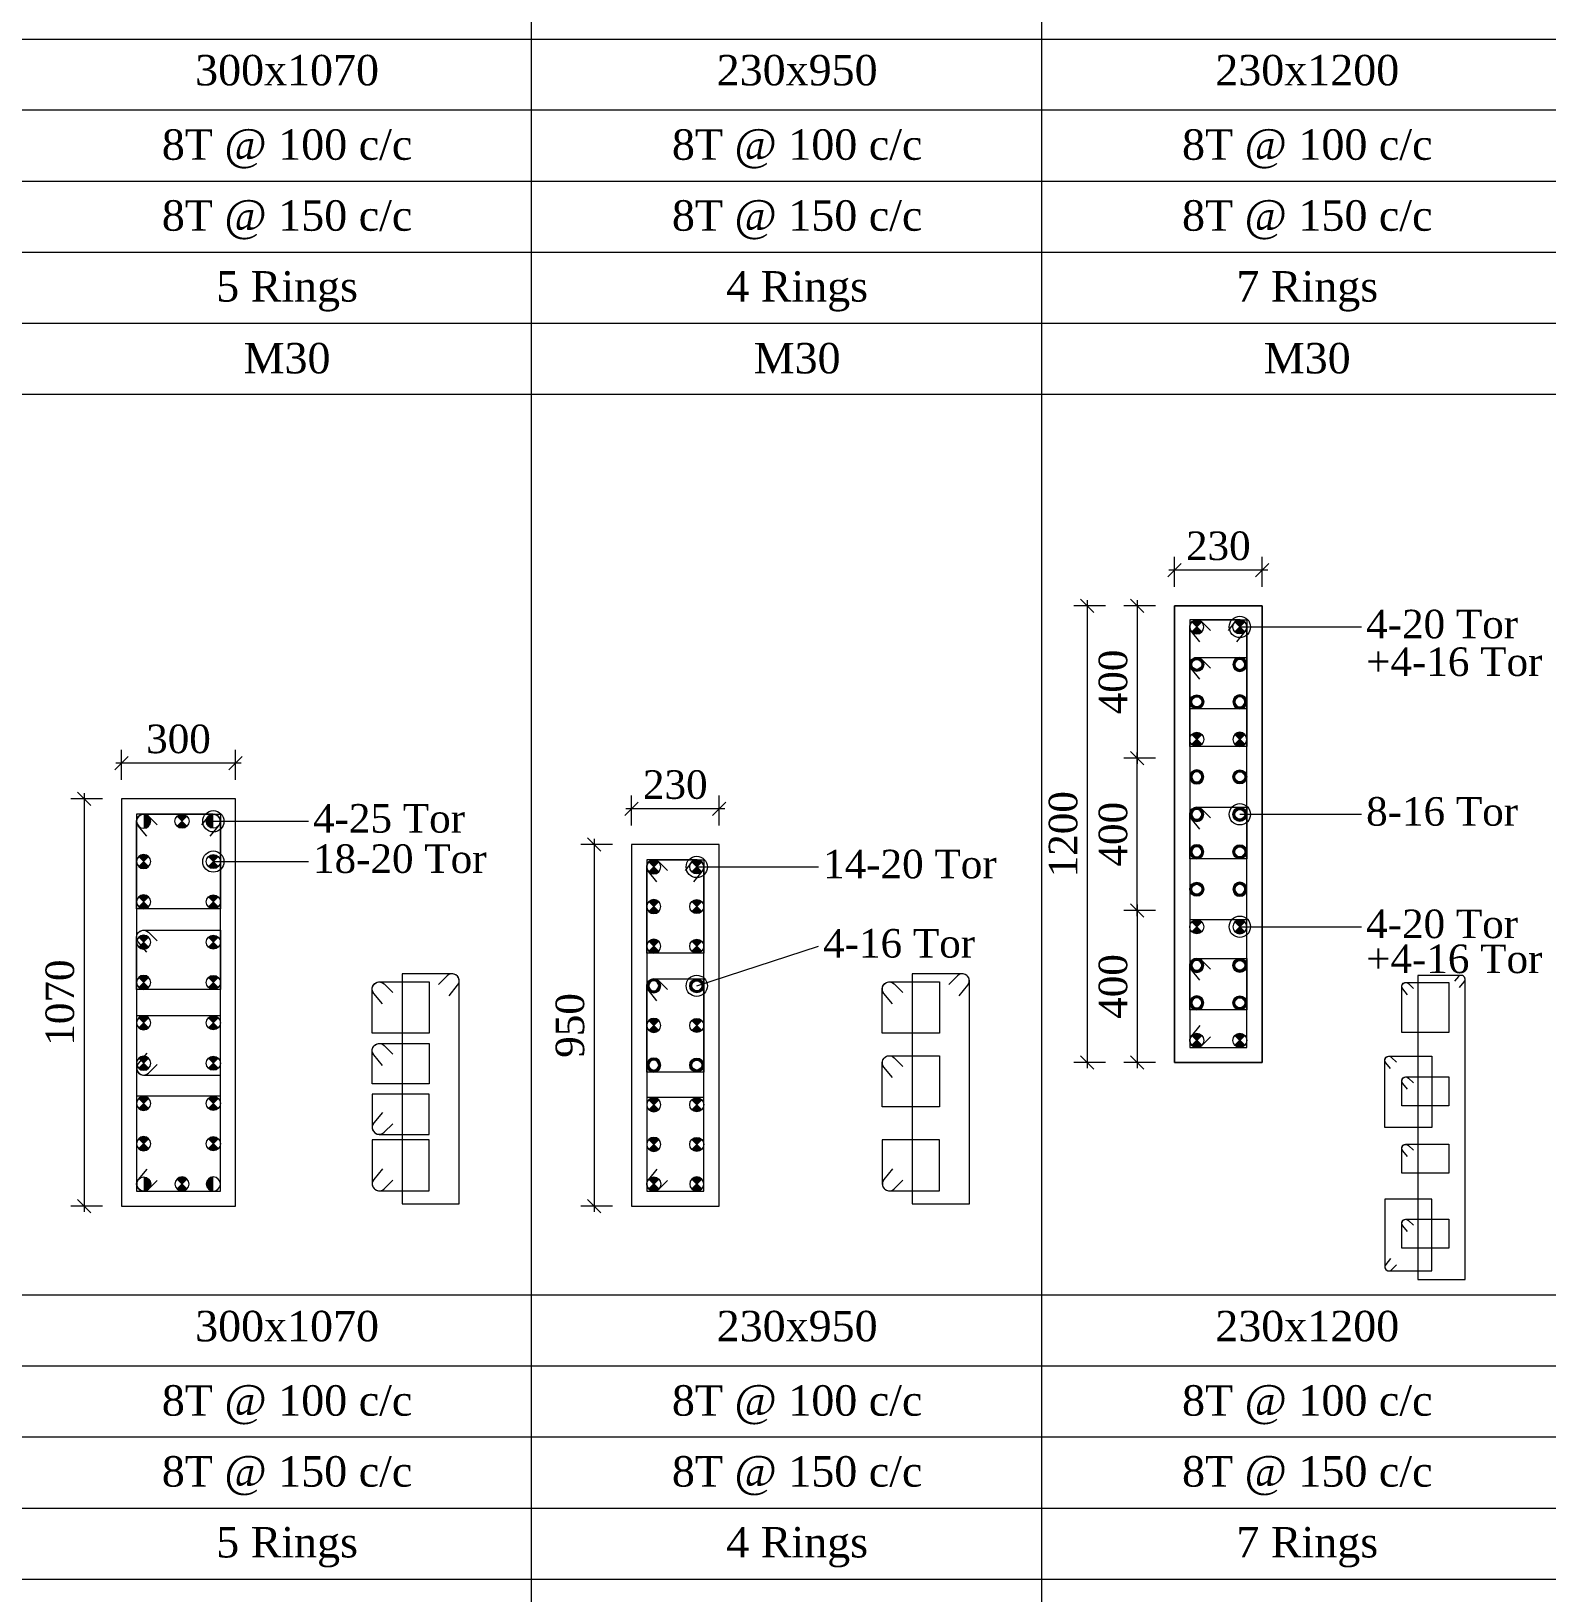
# Model space of a CAD drawing. Header units: metres. Extents: x 95882 to 260884, y 3603 to 81317.
# Drawn here: x 191392 to 195375, y 29357 to 33459 of the extents above; entities that cross this region are included whole.
import ezdxf
from ezdxf.enums import TextEntityAlignment as Align

# ---------------------------------------------------------------- set-up
doc = ezdxf.new("R2010")
doc.units = ezdxf.units.M
doc.header["$LTSCALE"] = 0.05
doc.header["$MEASUREMENT"] = 0
doc.header["$PDMODE"] = 34
doc.header["$PDSIZE"] = -2.5
doc.layers.get('0').update_dxf_attribs({"linetype": 'CONTINUOUS', "lineweight": 0})
doc.layers.get('DEFPOINTS').update_dxf_attribs({"linetype": 'CONTINUOUS'})
for name, color, linetype, lineweight in [('S-DIM-R', 7, 'CONTINUOUS', 9), ('S-SECTION', 5, 'CONTINUOUS', 5), ('S-SECTION MARK', 124, 'CONTINUOUS', 0), ('S-SHEET', 251, 'CONTINUOUS', 0), ('S-STEEL COL_DIA', 1, 'CONTINUOUS', 9), ('S-STEEL RING', 1, 'CONTINUOUS', 9), ('S-TEXT', 7, 'CONTINUOUS', 0), ('S-TEXT COL SIZE', 7, 'CONTINUOUS', 15), ('S-TEXT MIX', 1, 'CONTINUOUS', 15), ('S-TEXT RINGS', 7, 'CONTINUOUS', 15)]:
    doc.layers.add(name, color=color, linetype=linetype, lineweight=lineweight)
doc.styles.add('AAPL-ADRESS tahoma', font='tahoma.ttf')
doc.styles.add('S-ROMANS', font='times.ttf')
doc.styles.get("Standard").update_dxf_attribs({"font": 'times.ttf'})
doc.styles.add('TEXT', font='times.ttf')
doc.dimstyles.new('75mm', dxfattribs={"dimscale": 140, "dimtxt": 1, "dimasz": 0.35, "dimexe": 0.5, "dimexo": 1, "dimgap": 0.01, "dimtad": 0, "dimdec": 0, "dimzin": 12, "dimdsep": 46, "dimtxsty": 'AAPL-ADRESS tahoma', "dimblk": 'OBLIQUE', "dimcen": 0.35, "dimdle": 0.01, "dimse1": 1, "dimse2": 1, "dimclrd": 256, "dimclre": 256, "dimclrt": 256, "dimadec": 0, "dimazin": 3, "dimtfac": 1, "dimtdec": 0, "dimtmove": 1, "dimatfit": 3, "dimldrblk": 'DOTSMALL', "dimfxl": 1, "dimtolj": 1, "dimtzin": 0, "dimarcsym": 1})
doc.dimstyles.new('S_DIM', dxfattribs={"dimtxt": 75, "dimasz": 35, "dimexe": 35, "dimexo": 50, "dimgap": 25, "dimtad": 1, "dimdec": 0, "dimzin": 0, "dimdsep": 46, "dimtxsty": 'Standard', "dimblk": 'OBLIQUE', "dimcen": 0.09, "dimdle": 15, "dimclrd": 256, "dimclre": 256, "dimclrt": 256, "dimadec": 0, "dimazin": 0, "dimtfac": 1, "dimtdec": 0, "dimtofl": 0, "dimtmove": 0, "dimatfit": 3, "dimfxl": 1, "dimtolj": 1, "dimtzin": 0, "dimlwd": -1, "dimlwe": -1, "dimarcsym": 0})

# ---------------------------------------------------------------- blocks, each defined once
blk = doc.blocks.new('_Oblique')
at = {"color": 0, "linetype": 'ByBlock', "lineweight": -2}
blk.add_line((-0.5, -0.5), (0.5, 0.5), dxfattribs=at)
blk = doc.blocks.new('*D592')
at = {"layer": 'DEFPOINTS', "color": 0, "transparency": 16777216}
for p in [(192969.6, 31322.1, -0.1), (192871.3, 30372.1), (192969.6, 30372.1, -0.1)]:
    blk.add_point(p, dxfattribs=at)
at = {"layer": 'S-DIM-R', "transparency": 16777216}
for p, q in [((192919.6, 31322.1), (192836.3, 31322.1)), ((192871.3, 31337.1), (192871.3, 30357.1)), ((192919.6, 30372.1), (192836.3, 30372.1))]:
    blk.add_line(p, q, dxfattribs=at)
at = {"layer": 'S-DIM-R', "transparency": 16777216, "xscale": 35, "yscale": 35, "zscale": 35}
for p, rotation in [((192871.3, 31322.1), 90), ((192871.3, 30372.1), 270)]:
    blk.add_blockref('_Oblique', p, dxfattribs=dict(at, rotation=rotation))
at = {"layer": 'S-DIM-R', "transparency": 16777216, "insert": (192808.1, 30847.1), "char_height": 75, "attachment_point": 5, "rotation": 90}
blk.add_mtext('\\A1;950', dxfattribs=at)
blk = doc.blocks.new('*D593')
at = {"layer": 'DEFPOINTS', "color": 0, "transparency": 16777216}
for p in [(192969.6, 31416.2), (192969.6, 31322.1, 0), (193199.6, 31322.1, 0)]:
    blk.add_point(p, dxfattribs=at)
at = {"layer": 'S-DIM-R', "transparency": 16777216}
for p, q in [((192969.6, 31372.1), (192969.6, 31451.2)), ((193199.6, 31372.1), (193199.6, 31451.2)), ((193214.6, 31416.2), (192954.6, 31416.2))]:
    blk.add_line(p, q, dxfattribs=at)
at = {"layer": 'S-DIM-R', "transparency": 16777216, "xscale": 35, "yscale": 35, "zscale": 35, "rotation": 180}
blk.add_blockref('_Oblique', (192969.6, 31416.2), dxfattribs=at)
at = {"layer": 'S-DIM-R', "transparency": 16777216, "xscale": 35, "yscale": 35, "zscale": 35}
blk.add_blockref('_Oblique', (193199.6, 31416.2), dxfattribs=at)
at = {"layer": 'S-DIM-R', "transparency": 16777216, "insert": (193084.6, 31479.4), "char_height": 75, "attachment_point": 5}
blk.add_mtext('\\A1;230', dxfattribs=at)
blk = doc.blocks.new('*U4')
at = {"layer": 'S-STEEL COL_DIA'}
h = blk.add_hatch(color=256, dxfattribs=at)
h.dxf.hatch_style = 1
h.paths.add_polyline_path([(0, 0), (0, -18.5, 0.198912), (13, -13)])
h.paths.add_polyline_path([(0, 0), (-13, -13, 0.198912), (0, -18.5)])
h.paths.add_polyline_path([(0, 18.5, 0.198912), (-13, 13), (0, 0)])
h.paths.add_polyline_path([(13, 13, 0.198912), (0, 18.5), (0, 0)])
at = {"layer": 'S-STEEL COL_DIA', "lineweight": 5}
for p, q in [((-13, 13), (13, -13)), ((13, 13), (-13, -13))]:
    blk.add_line(p, q, dxfattribs=at)
blk.add_circle((0, 0), 18.5, dxfattribs=at)
blk = doc.blocks.new('*U5')
at = {"layer": 'S-STEEL COL_DIA'}
h = blk.add_hatch(color=256, dxfattribs=at)
h.dxf.hatch_style = 1
h.paths.add_polyline_path([(-18.5, 0, 1), (18.5, 0, 1)])
h.paths.add_polyline_path([(13, 0, -1), (-13, 0, -1)], flags=16)
at = {"layer": 'S-STEEL COL_DIA', "lineweight": 5}
for radius in [18.5, 13]:
    blk.add_circle((0, 0), radius, dxfattribs=at)
blk = doc.blocks.new('*D588')
at = {"layer": 'DEFPOINTS', "color": 0, "transparency": 16777216}
for p in [(194396.8, 31149.5, -0.1), (194298.5, 30749.5), (194396.8, 30749.5, -0.1)]:
    blk.add_point(p, dxfattribs=at)
at = {"layer": 'S-DIM-R', "transparency": 16777216}
for p, q in [((194346.8, 31149.5), (194263.5, 31149.5)), ((194298.5, 31164.5), (194298.5, 30734.5)), ((194346.8, 30749.5), (194263.5, 30749.5))]:
    blk.add_line(p, q, dxfattribs=at)
at = {"layer": 'S-DIM-R', "transparency": 16777216, "xscale": 35, "yscale": 35, "zscale": 35}
for p, rotation in [((194298.5, 31149.5), 90), ((194298.5, 30749.5), 270)]:
    blk.add_blockref('_Oblique', p, dxfattribs=dict(at, rotation=rotation))
at = {"layer": 'S-DIM-R', "transparency": 16777216, "insert": (194235.4, 30949.5), "char_height": 75, "attachment_point": 5, "rotation": 90}
blk.add_mtext('\\A1;400', dxfattribs=at)
blk = doc.blocks.new('*D589')
at = {"layer": 'DEFPOINTS', "color": 0, "transparency": 16777216}
for p in [(194396.8, 32043.6), (194396.8, 31949.5, 0), (194626.8, 31949.5, 0)]:
    blk.add_point(p, dxfattribs=at)
at = {"layer": 'S-DIM-R', "transparency": 16777216}
for p, q in [((194641.8, 32043.6), (194381.8, 32043.6)), ((194396.8, 31999.5), (194396.8, 32078.6)), ((194626.8, 31999.5), (194626.8, 32078.6))]:
    blk.add_line(p, q, dxfattribs=at)
at = {"layer": 'S-DIM-R', "transparency": 16777216, "xscale": 35, "yscale": 35, "zscale": 35, "rotation": 180}
blk.add_blockref('_Oblique', (194396.8, 32043.6), dxfattribs=at)
at = {"layer": 'S-DIM-R', "transparency": 16777216, "xscale": 35, "yscale": 35, "zscale": 35}
blk.add_blockref('_Oblique', (194626.8, 32043.6), dxfattribs=at)
at = {"layer": 'S-DIM-R', "transparency": 16777216, "insert": (194511.8, 32106.8), "char_height": 75, "attachment_point": 5}
blk.add_mtext('\\A1;230', dxfattribs=at)
blk = doc.blocks.new('*D614')
at = {"layer": 'DEFPOINTS', "color": 0, "transparency": 16777216}
for p in [(194265.6, 31949.5, -0.1), (194167.4, 30749.5), (194265.6, 30749.5, -0.1)]:
    blk.add_point(p, dxfattribs=at)
at = {"layer": 'S-DIM-R', "transparency": 16777216}
for p, q in [((194167.4, 31964.5), (194167.4, 30734.5)), ((194215.6, 31949.5), (194132.4, 31949.5)), ((194215.6, 30749.5), (194132.4, 30749.5))]:
    blk.add_line(p, q, dxfattribs=at)
at = {"layer": 'S-DIM-R', "transparency": 16777216, "xscale": 35, "yscale": 35, "zscale": 35}
for p, rotation in [((194167.4, 31949.5), 90), ((194167.4, 30749.5), 270)]:
    blk.add_blockref('_Oblique', p, dxfattribs=dict(at, rotation=rotation))
at = {"layer": 'S-DIM-R', "transparency": 16777216, "insert": (194104.2, 31349.5), "char_height": 75, "attachment_point": 5, "rotation": 90}
blk.add_mtext('\\A1;1200', dxfattribs=at)
blk = doc.blocks.new('*D615')
at = {"layer": 'DEFPOINTS', "color": 0, "transparency": 16777216}
for p in [(194298.5, 31549.5), (194396.8, 31549.5, -0.1), (194396.8, 31149.5, -0.1)]:
    blk.add_point(p, dxfattribs=at)
at = {"layer": 'S-DIM-R', "transparency": 16777216}
for p, q in [((194346.8, 31549.5), (194263.5, 31549.5)), ((194298.5, 31134.5), (194298.5, 31564.5)), ((194346.8, 31149.5), (194263.5, 31149.5))]:
    blk.add_line(p, q, dxfattribs=at)
at = {"layer": 'S-DIM-R', "transparency": 16777216, "xscale": 35, "yscale": 35, "zscale": 35}
for p, rotation in [((194298.5, 31549.5), 90), ((194298.5, 31149.5), 270)]:
    blk.add_blockref('_Oblique', p, dxfattribs=dict(at, rotation=rotation))
at = {"layer": 'S-DIM-R', "transparency": 16777216, "insert": (194235.4, 31349.5), "char_height": 75, "attachment_point": 5, "rotation": 90}
blk.add_mtext('\\A1;400', dxfattribs=at)
blk = doc.blocks.new('*D616')
at = {"layer": 'DEFPOINTS', "color": 0, "transparency": 16777216}
for p in [(194396.8, 31949.5, -0.1), (194298.5, 31549.5), (194396.8, 31549.5, -0.1)]:
    blk.add_point(p, dxfattribs=at)
at = {"layer": 'S-DIM-R', "transparency": 16777216}
for p, q in [((194298.5, 31964.5), (194298.5, 31534.5)), ((194346.8, 31949.5), (194263.5, 31949.5)), ((194346.8, 31549.5), (194263.5, 31549.5))]:
    blk.add_line(p, q, dxfattribs=at)
at = {"layer": 'S-DIM-R', "transparency": 16777216, "xscale": 35, "yscale": 35, "zscale": 35}
for p, rotation in [((194298.5, 31949.5), 90), ((194298.5, 31549.5), 270)]:
    blk.add_blockref('_Oblique', p, dxfattribs=dict(at, rotation=rotation))
at = {"layer": 'S-DIM-R', "transparency": 16777216, "insert": (194235.4, 31749.5), "char_height": 75, "attachment_point": 5, "rotation": 90}
blk.add_mtext('\\A1;400', dxfattribs=at)
blk = doc.blocks.new('*D622')
at = {"layer": 'DEFPOINTS', "color": 0, "transparency": 16777216}
for p in [(191629, 31536.2), (191629, 31442.1, 0), (191929, 31442.1, 0)]:
    blk.add_point(p, dxfattribs=at)
at = {"layer": 'S-DIM-R', "transparency": 16777216}
for p, q in [((191629, 31492.1), (191629, 31571.2)), ((191929, 31492.1), (191929, 31571.2)), ((191944, 31536.2), (191614, 31536.2))]:
    blk.add_line(p, q, dxfattribs=at)
at = {"layer": 'S-DIM-R', "transparency": 16777216, "xscale": 35, "yscale": 35, "zscale": 35, "rotation": 180}
blk.add_blockref('_Oblique', (191629, 31536.2), dxfattribs=at)
at = {"layer": 'S-DIM-R', "transparency": 16777216, "xscale": 35, "yscale": 35, "zscale": 35}
blk.add_blockref('_Oblique', (191929, 31536.2), dxfattribs=at)
at = {"layer": 'S-DIM-R', "transparency": 16777216, "insert": (191779, 31599.4), "char_height": 75, "attachment_point": 5}
blk.add_mtext('\\A1;300', dxfattribs=at)
blk = doc.blocks.new('*U6')
at = {"layer": 'S-STEEL COL_DIA'}
h = blk.add_hatch(color=256, dxfattribs=at)
h.dxf.hatch_style = 1
h.paths.add_polyline_path([(0, 18.5, 0.414214), (-18.5, 0, 0.414214), (0, -18.5)])
at = {"layer": 'S-STEEL COL_DIA', "lineweight": 5}
blk.add_circle((0, 0), 18.5, dxfattribs=at)
blk = doc.blocks.new('*D625')
at = {"layer": 'DEFPOINTS', "color": 0, "transparency": 16777216}
for p in [(191629, 31442.1, -0.1), (191530.7, 30372.1), (191629, 30372.1, -0.1)]:
    blk.add_point(p, dxfattribs=at)
at = {"layer": 'S-DIM-R', "transparency": 16777216}
for p, q in [((191579, 31442.1), (191495.7, 31442.1)), ((191530.7, 31457.1), (191530.7, 30357.1)), ((191579, 30372.1), (191495.7, 30372.1))]:
    blk.add_line(p, q, dxfattribs=at)
at = {"layer": 'S-DIM-R', "transparency": 16777216, "xscale": 35, "yscale": 35, "zscale": 35}
for p, rotation in [((191530.7, 31442.1), 90), ((191530.7, 30372.1), 270)]:
    blk.add_blockref('_Oblique', p, dxfattribs=dict(at, rotation=rotation))
at = {"layer": 'S-DIM-R', "transparency": 16777216, "insert": (191467.5, 30907.1), "char_height": 75, "attachment_point": 5, "rotation": 90}
blk.add_mtext('\\A1;1070', dxfattribs=at)

msp = doc.modelspace()

# ---------------------------------------------------------------- linework, layer by layer
at = {"layer": 'S-SECTION'}
for points, elevation in [([(194396.8, 30749.5), (194626.8, 30749.5), (194626.8, 31949.5), (194396.8, 31949.5)], 0.1), ([(194396.8, 30749.5), (194626.8, 30749.5), (194626.8, 31949.5), (194396.8, 31949.5)], 0.1), ([(194626.8, 30749.5), (194396.8, 30749.5), (194396.8, 31949.5), (194626.8, 31949.5)], 0.1), ([(191629, 30372.1), (191929, 30372.1), (191929, 31442.1), (191629, 31442.1)], 0), ([(192969.6, 30372.1), (193199.6, 30372.1), (193199.6, 31322.1), (192969.6, 31322.1)], 0.2)]:
    msp.add_lwpolyline(points, close=True, dxfattribs=dict(at, elevation=elevation))
at = {"layer": 'S-SHEET'}
for p, q in [((192706.1, 49003.5, 0.2), (192706.1, 9408.8, 0.2)), ((192706.1, 49003.5, 0.2), (192706.1, 9408.8, 0.2)), ((192706.1, 49003.5, 0.2), (192706.1, 9408.8, 0.2)), ((192706.1, 49003.5, 0.2), (192706.1, 9408.8, 0.2)), ((192706.1, 49003.5, 0.3), (192706.1, 9408.8, 0.2)), ((192706.1, 49003.5, 0.3), (192706.1, 9408.8, 0.2)), ((192706.1, 49003.5, 0.3), (192706.1, 9408.8, 0.2)), ((192706.1, 49003.5, 0.3), (192706.1, 9408.8, 0.2)), ((192706.1, 49003.5, 0.3), (192706.1, 9408.8, 0.2)), ((192706.1, 49003.5, 0.3), (192706.1, 9408.8, 0.2)), ((192706.1, 49003.5, 0.3), (192706.1, 9408.8, 0.2)), ((192706.1, 49003.5, 0.3), (192706.1, 9408.8, 0.2)), ((192706.1, 49003.5, 0.3), (192706.1, 9408.8, 0.2)), ((192706.1, 49003.5, 0.3), (192706.1, 9408.8, 0.2)), ((192706.1, 49003.5, 0.3), (192706.1, 9408.8, 0.2)), ((194046.7, 49003.5, 0.3), (194046.7, 9408.8, 0.2)), ((194046.7, 49003.5, 0.3), (194046.7, 9408.8, 0.2)), ((194046.7, 49003.5, 0.3), (194046.7, 9408.8, 0.2)), ((194046.7, 49003.5, 0.3), (194046.7, 9408.8, 0.2)), ((194046.7, 49003.5, 0.4), (194046.7, 9408.8, 0.3)), ((194046.7, 49003.5, 0.4), (194046.7, 9408.8, 0.3)), ((194046.7, 49003.5, 0.4), (194046.7, 9408.8, 0.3)), ((194046.7, 49003.5, 0.4), (194046.7, 9408.8, 0.3)), ((194046.7, 49003.5, 0.4), (194046.7, 9408.8, 0.3)), ((194046.7, 49003.5, 0.4), (194046.7, 9408.8, 0.3)), ((194046.7, 49003.5, 0.4), (194046.7, 9408.8, 0.3)), ((194046.7, 49003.5, 0.4), (194046.7, 9408.8, 0.3)), ((194046.7, 49003.5, 0.4), (194046.7, 9408.8, 0.3)), ((194046.7, 49003.5, 0.4), (194046.7, 9408.8, 0.3)), ((194046.7, 49003.5, 0.4), (194046.7, 9408.8, 0.3)), ((177084.5, 33438.7, 0), (198068.5, 33438.7, -0.1)), ((177084.5, 33252.6, 0), (198068.5, 33252.6, -0.1)), ((177084.5, 33252.6, 0), (198068.5, 33252.6, -0.1)), ((177084.5, 33065.5, 0), (198068.5, 33065.5, -0.1)), ((177691.8, 32878.9, 0), (198068.5, 32878.9, -0.1)), ((177084.5, 32692.3, 0), (198068.5, 32692.3, -0.1)), ((177084.5, 30139.2, 0), (198068.5, 30139.2, -0.1)), ((177084.5, 29953.1, 0), (198068.5, 29953.1, -0.1)), ((177084.5, 29953.1, 0), (198068.5, 29953.1, -0.1)), ((177084.5, 29766, 0), (198068.5, 29766, -0.1)), ((177691.8, 29579.3, 0), (198068.5, 29579.3, -0.1)), ((177084.5, 29392.7, 0), (198068.5, 29392.7, -0.1))]:
    msp.add_line(p, q, dxfattribs=at)
at = {"layer": 'S-SHEET', "color": 0}
msp.add_line((177084.5, 32505.7, 0), (198068.5, 32505.7, -0.1), dxfattribs=at)
at = {"layer": 'S-STEEL RING'}
for points, elevation in [([(194560.1, 31855), (194582.6, 31882.4, 0.633211), (194568.3, 31912.5), (194436.8, 31912.5), (194436.8, 30789.5), (194586.8, 30789.5), (194586.8, 31894.1, 0.666768), (194555.3, 31907.2), (194537.5, 31884.5)], 0.1), ([(191862.4, 31344.5), (191884.8, 31371.9, 0.633211), (191870.5, 31402.1), (191669, 31402.1), (191669, 30412.1), (191889, 30412.1), (191889, 31383.6, 0.666768), (191857.5, 31396.7), (191839.7, 31374.1)], 0), ([(193133, 31224.5), (193155.4, 31251.9, 0.633211), (193141.1, 31282.1), (193009.6, 31282.1), (193009.6, 30412.1), (193159.6, 30412.1), (193159.6, 31263.6, 0.666768), (193128.1, 31276.7), (193110.3, 31254.1)], 0.2), ([(192490.2, 30925.2), (192512.6, 30952.5, 0.633211), (192498.4, 30982.7), (192366.8, 30982.7), (192366.8, 30378), (192516.8, 30378), (192516.8, 30964.2, 0.666768), (192485.4, 30977.3), (192462.5, 30954.7)], 0.1), ([(192490.2, 30925.2), (192512.6, 30952.5, 0.633211), (192498.4, 30982.7), (192366.8, 30982.7), (192366.8, 30378), (192516.8, 30378), (192516.8, 30964.2, 0.666768), (192485.4, 30977.3), (192462.5, 30954.7)], 0.2), ([(193830.8, 30925.2), (193853.2, 30952.5, 0.633211), (193839, 30982.7), (193707.4, 30982.7), (193707.4, 30378), (193857.4, 30378), (193857.4, 30964.2, 0.666768), (193826, 30977.3), (193803.1, 30954.7)], 0.2), ([(193830.8, 30925.2), (193853.2, 30952.5, 0.633211), (193839, 30982.7), (193707.4, 30982.7), (193707.4, 30378), (193857.4, 30378), (193857.4, 30964.2, 0.666768), (193826, 30977.3), (193803.1, 30954.7)], 0.3), ([(195145.3, 30946.4), (195157.9, 30961.8, 0.633211), (195149.9, 30978.7), (195036.5, 30978.7), (195036.5, 30180), (195160.3, 30180), (195160.3, 30968.4, 0.666768), (195142.6, 30975.7), (195132.6, 30963)], 0), ([(195145.3, 30946.4), (195157.9, 30961.8, 0.633211), (195149.9, 30978.7), (195036.5, 30978.7), (195036.5, 30180), (195160.3, 30180), (195160.3, 30968.4, 0.666768), (195142.6, 30975.7), (195132.6, 30963)], 0)]:
    msp.add_lwpolyline(points, format="xyb", dxfattribs=dict(at, elevation=elevation))
at = {"layer": 'S-STEEL RING', "color": 4}
for points, elevation in [([(194463.4, 31855), (194441, 31882.4, -0.633211), (194455.2, 31912.5), (194586.8, 31912.5), (194586.8, 31580.3), (194436.8, 31580.3), (194436.8, 31894.1, -0.666768), (194468.2, 31907.2), (194491, 31884.5)], 0.1), ([(194463.4, 30847), (194441, 30819.6, 0.633211), (194455.2, 30789.5), (194586.8, 30789.5), (194586.8, 31124.8), (194436.8, 31124.8), (194436.8, 30807.9, 0.666768), (194468.2, 30794.8), (194491, 30817.5)], 0.1), ([(194964.5, 30733.8), (194951.9, 30749.2, -0.633211), (194959.9, 30766.2), (195073.3, 30766.2), (195073.3, 30579.3), (194949.6, 30579.3), (194949.6, 30755.8, -0.666768), (194967.2, 30763.2), (194980.1, 30750.4)], 0), ([(194964.5, 30234.7), (194951.9, 30219.3, 0.633211), (194959.9, 30202.3), (195073.3, 30202.3), (195073.3, 30391), (194949.6, 30391), (194949.6, 30212.7, 0.666768), (194967.2, 30205.3), (194980.1, 30218.1)], 0)]:
    msp.add_lwpolyline(points, format="xyb", dxfattribs=dict(at, elevation=elevation))
at = {"layer": 'S-STEEL RING', "color": 3}
for points, elevation in [([(194463.4, 31756.6), (194441, 31783.9, -0.633211), (194455.2, 31814.1), (194586.8, 31814.1), (194586.8, 31678.7), (194436.8, 31678.7), (194436.8, 31795.6, -0.666768), (194468.2, 31808.7), (194491, 31786.1)], 0.1), ([(191695.6, 31344.5), (191673.2, 31371.9, -0.633211), (191687.4, 31402.1), (191889, 31402.1), (191889, 31153.1), (191669, 31153.1), (191669, 31383.6, -0.666768), (191700.4, 31396.7), (191723.3, 31374.1)], 0), ([(194463.4, 31362.7), (194441, 31390.1, -0.633211), (194455.2, 31420.2), (194586.8, 31420.2), (194586.8, 31284.9), (194436.8, 31284.9), (194436.8, 31401.8, -0.666768), (194468.2, 31414.9), (194491, 31392.2)], 0.1), ([(193036.2, 31224.5), (193013.8, 31251.9, -0.633211), (193028, 31282.1), (193159.6, 31282.1), (193159.6, 31036.6), (193009.6, 31036.6), (193009.6, 31263.6, -0.666768), (193041, 31276.7), (193063.9, 31254.1)], 0.2), ([(191695.6, 31039.9), (191673.2, 31067.2, -0.633211), (191687.4, 31097.4), (191889, 31097.4), (191889, 30941.6), (191669, 30941.6), (191669, 31078.9, -0.666768), (191700.4, 31092), (191723.3, 31069.4)], 0), ([(194463.4, 30965.8), (194441, 30993.1, -0.633211), (194455.2, 31023.3), (194586.8, 31023.3), (194586.8, 30887.9), (194436.8, 30887.9), (194436.8, 31004.9, -0.666768), (194468.2, 31017.9), (194491, 30995.3)], 0.1), ([(192314.7, 30903.8), (192292.3, 30931.2, -0.633211), (192306.6, 30961.4), (192438.1, 30961.4), (192438.1, 30826.9), (192288.1, 30826.9), (192288.1, 30942.9, -0.666768), (192319.5, 30956), (192342.4, 30933.4)], 0.1), ([(193036.2, 30912.1), (193013.8, 30939.5, -0.633211), (193028, 30969.6), (193159.6, 30969.6), (193159.6, 30724.2), (193009.6, 30724.2), (193009.6, 30951.2, -0.666768), (193041, 30964.3), (193063.9, 30941.6)], 0.2), ([(193655.3, 30903.8), (193632.9, 30931.2, -0.633211), (193647.1, 30961.4), (193778.7, 30961.4), (193778.7, 30826.9), (193628.7, 30826.9), (193628.7, 30942.9, -0.666768), (193660.1, 30956), (193683, 30933.4)], 0.2), ([(195009.1, 30927.8), (194996.5, 30943.2, -0.633211), (195004.5, 30960.2), (195117.9, 30960.2), (195117.9, 30828.5), (194994.2, 30828.5), (194994.2, 30949.8, -0.666768), (195011.8, 30957.2), (195024.7, 30944.5)], 0), ([(191695.6, 30774.2), (191673.2, 30746.9, 0.633211), (191687.4, 30716.7), (191889, 30716.7), (191889, 30872.6), (191669, 30872.6), (191669, 30735.2, 0.666768), (191700.4, 30722.1), (191723.3, 30744.7)], 0), ([(192314.7, 30742.2), (192292.3, 30769.5, -0.633211), (192306.6, 30799.7), (192438.1, 30799.7), (192438.1, 30693.7), (192288.1, 30693.7), (192288.1, 30781.3, -0.666768), (192319.5, 30794.3), (192342.4, 30771.7)], 0.1), ([(193655.3, 30710.1), (193632.9, 30737.4, -0.633211), (193647.1, 30767.6), (193778.7, 30767.6), (193778.7, 30633.1), (193628.7, 30633.1), (193628.7, 30749.1, -0.666768), (193660.1, 30762.2), (193683, 30739.6)], 0.2), ([(195009.1, 30679.5), (194996.5, 30694.9, -0.633211), (195004.5, 30711.9), (195117.9, 30711.9), (195117.9, 30635.7), (194994.2, 30635.7), (194994.2, 30701.5, -0.666768), (195011.8, 30708.9), (195024.7, 30696.1)], 0), ([(191695.6, 30469.6), (191673.2, 30442.2, 0.633211), (191687.4, 30412.1), (191889, 30412.1), (191889, 30661), (191669, 30661), (191669, 30430.5, 0.666768), (191700.4, 30417.4), (191723.3, 30440.1)], 0), ([(192314.7, 30618.5), (192292.3, 30591.1, 0.633211), (192306.6, 30561), (192438.1, 30561), (192438.1, 30666.9), (192288.1, 30666.9), (192288.1, 30579.4, 0.666768), (192319.5, 30566.3), (192342.4, 30589)], 0.1), ([(193036.2, 30469.6), (193013.8, 30442.2, 0.633211), (193028, 30412.1), (193159.6, 30412.1), (193159.6, 30657.5), (193009.6, 30657.5), (193009.6, 30430.5, 0.666768), (193041, 30417.4), (193063.9, 30440.1)], 0.2), ([(192314.7, 30470.1), (192292.3, 30442.7, 0.633211), (192306.6, 30412.5), (192438.1, 30412.5), (192438.1, 30547), (192288.1, 30547), (192288.1, 30431, 0.666768), (192319.5, 30417.9), (192342.4, 30440.5)], 0.1), ([(193655.3, 30470.1), (193632.9, 30442.7, 0.633211), (193647.1, 30412.5), (193778.7, 30412.5), (193778.7, 30547), (193628.7, 30547), (193628.7, 30431, 0.666768), (193660.1, 30417.9), (193683, 30440.5)], 0.2), ([(195009.1, 30502.4), (194996.5, 30517.8, -0.633211), (195004.5, 30534.8), (195117.9, 30534.8), (195117.9, 30458.7), (194994.2, 30458.7), (194994.2, 30524.4, -0.666768), (195011.8, 30531.8), (195024.7, 30519)], 0), ([(195009.1, 30305.5), (194996.5, 30320.8, -0.633211), (195004.5, 30337.8), (195117.9, 30337.8), (195117.9, 30261.7), (194994.2, 30261.7), (194994.2, 30327.4, -0.666768), (195011.8, 30334.8), (195024.7, 30322.1)], 0)]:
    msp.add_lwpolyline(points, format="xyb", dxfattribs=dict(at, elevation=elevation))

# ---------------------------------------------------------------- block references
at = {"layer": 'S-STEEL COL_DIA', "xscale": -1}
for name, p in [('*U4', (194455.2, 31894.1, 0.1)), ('*U5', (194455.2, 31500.2, 0.1)), ('*U6', (191687.4, 31383.6, 0)), ('*U5', (194455.2, 31401.8, 0.1)), ('*U5', (194455.2, 31303.3, 0.1)), ('*U4', (191687.4, 31277.7, 0)), ('*U4', (193028, 31263.6, 0.2)), ('*U4', (191687.4, 31171.8, 0)), ('*U4', (193028, 31159.5, 0.2)), ('*U4', (191687.4, 31065.9, 0)), ('*U4', (193028, 31055.3, 0.2)), ('*U5', (194455.2, 31004.9, 0.1)), ('*U4', (191687.4, 30960, 0)), ('*U5', (193028, 30951.2, 0.2)), ('*U5', (194455.2, 30906.4, 0.1)), ('*U4', (191687.4, 30854.1, 0)), ('*U4', (193028, 30847.1, 0.2)), ('*U4', (191687.4, 30747.7, 0)), ('*U5', (193028, 30742.9, 0.2)), ('*U4', (191687.4, 30642.3, 0)), ('*U4', (193028, 30638.8, 0.2)), ('*U4', (191687.4, 30536.4, 0)), ('*U4', (193028, 30534.6, 0.2))]:
    msp.add_blockref(name, p, dxfattribs=at)
at = {"layer": 'S-STEEL COL_DIA'}
for name, p in [('*U4', (194568.3, 31894.1, 0.1)), ('*U5', (194568.3, 31500.2, 0.1)), ('*U4', (191788.2, 31383.6, 0)), ('*U6', (191870.5, 31383.6, 0)), ('*U5', (194568.3, 31401.8, 0.1)), ('*U5', (194568.3, 31303.3, 0.1)), ('*U4', (191870.5, 31277.7, 0)), ('*U4', (193141.1, 31263.6, 0.2)), ('*U4', (191870.5, 31171.8, 0)), ('*U4', (193141.1, 31159.5, 0.2)), ('*U4', (191870.5, 31065.9, 0)), ('*U4', (193141.1, 31055.3, 0.2)), ('*U5', (194568.3, 31004.9, 0.1)), ('*U4', (191870.5, 30960, 0)), ('*U5', (193141.1, 30951.2, 0.2)), ('*U5', (194568.3, 30906.4, 0.1)), ('*U4', (191870.5, 30854.1, 0)), ('*U4', (193141.1, 30847.1, 0.2)), ('*U4', (194568.3, 30807.9, 0.1)), ('*U4', (191870.5, 30747.7, 0)), ('*U5', (193141.1, 30742.9, 0.2)), ('*U4', (191870.5, 30642.3, 0)), ('*U4', (193141.1, 30638.8, 0.2)), ('*U4', (191870.5, 30536.4, 0)), ('*U4', (193141.1, 30534.6, 0.2))]:
    msp.add_blockref(name, p, dxfattribs=at)
at = {"layer": 'S-STEEL COL_DIA', "rotation": 180}
for name, p in [('*U5', (194455.2, 31795.6, 0.1)), ('*U5', (194455.2, 31697.2, 0.1)), ('*U4', (194455.2, 31598.7, 0.1)), ('*U5', (194455.2, 31204.9, 0.1)), ('*U4', (194455.2, 31106.4, 0.1)), ('*U4', (194455.2, 30807.9, 0.1)), ('*U6', (191687.4, 30430.5, 0)), ('*U4', (193028, 30430.5, 0.2))]:
    msp.add_blockref(name, p, dxfattribs=at)
at = {"layer": 'S-STEEL COL_DIA', "xscale": -1, "rotation": 180}
for name, p in [('*U5', (194568.3, 31795.6, 0.1)), ('*U5', (194568.3, 31697.2, 0.1)), ('*U4', (194568.3, 31598.7, 0.1)), ('*U5', (194568.3, 31204.9, 0.1)), ('*U4', (194568.3, 31106.4, 0.1)), ('*U4', (191788.2, 30430.5, 0)), ('*U6', (191870.5, 30430.5, 0)), ('*U4', (193141.1, 30430.5, 0.2))]:
    msp.add_blockref(name, p, dxfattribs=at)

# ---------------------------------------------------------------- texts
at = {"layer": 'S-TEXT', "color": 7, "style": 'TEXT'}
for s, p in [('4-20 Tor ', (194900.2, 31864.2, 0.1)), ('+4-16 Tor ', (194900.2, 31765.3, 0.1)), ('4-25 Tor ', (192132.5, 31353.7, 0)), ('8-16 Tor ', (194900.2, 31371.9, 0.1)), ('18-20 Tor ', (192132.5, 31247.8, -0.1)), ('14-20 Tor ', (193473.1, 31233.7, 0.2)), ('4-20 Tor ', (194900.2, 31076.5, 0.1)), ('4-16 Tor ', (193473.1, 31025.4, 0.2)), ('+4-16 Tor ', (194900.2, 30984.6, 0.1))]:
    msp.add_text(s, height=75, dxfattribs=at).set_placement(p)
at = {"layer": 'S-TEXT COL SIZE', "color": 6, "style": 'S-ROMANS'}
for p in [(192064.3, 33356.9, 0), (192064.3, 30057.3, 0)]:
    msp.add_text('300x1070', height=80, dxfattribs=at).set_placement(p, align=Align.MIDDLE_CENTER)
at = {"layer": 'S-TEXT COL SIZE', "color": 5, "style": 'S-ROMANS'}
for s, p in [('230x950', (193404.9, 33356.9, 0.2)), ('230x1200', (194745.5, 33356.9, 0.2)), ('230x950', (193404.9, 30057.3, 0.2)), ('230x1200', (194745.5, 30057.3, 0.2))]:
    msp.add_text(s, height=80, dxfattribs=at).set_placement(p, align=Align.MIDDLE_CENTER)
at = {"layer": 'S-TEXT MIX', "style": 'S-ROMANS'}
for p in [(192064.3, 32600.2, 0), (193404.9, 32600.2, 0.2), (194745.5, 32600.2, 0.2)]:
    msp.add_text('M30', height=80, dxfattribs=at).set_placement(p, align=Align.MIDDLE_CENTER)
at = {"layer": 'S-TEXT RINGS', "style": 'S-ROMANS'}
for s, p in [('8T @ 100 c/c', (192064.3, 33161.4, 0)), ('8T @ 100 c/c', (193404.9, 33161.4, 0.2)), ('8T @ 100 c/c', (194745.5, 33161.4, 0.2)), ('8T @ 150 c/c', (192064.3, 32975, 0)), ('8T @ 150 c/c', (193404.9, 32975, 0.2)), ('8T @ 150 c/c', (194745.5, 32975, 0.2)), ('5 Rings', (192064.3, 32788.9, 0)), ('4 Rings', (193404.9, 32788.9, 0.2)), ('7 Rings', (194745.5, 32788.9, 0.2)), ('8T @ 100 c/c', (192064.3, 29861.8, 0)), ('8T @ 100 c/c', (193404.9, 29861.8, 0.2)), ('8T @ 100 c/c', (194745.5, 29861.8, 0.2)), ('8T @ 150 c/c', (192064.3, 29675.5, 0)), ('8T @ 150 c/c', (193404.9, 29675.5, 0.2)), ('8T @ 150 c/c', (194745.5, 29675.5, 0.2)), ('5 Rings', (192064.3, 29489.4, 0)), ('4 Rings', (193404.9, 29489.4, 0.2)), ('7 Rings', (194745.5, 29489.4, 0.2))]:
    msp.add_text(s, height=80, dxfattribs=at).set_placement(p, align=Align.MIDDLE_CENTER)

# ---------------------------------------------------------------- dimensions: what is measured, and where the dimension line sits
at = {"layer": 'S-DIM-R'}
for base, p1, p2, picture, middle in [((194396.8, 32043.6, 0.1), (194626.8, 31949.5, 0.1), (194396.8, 31949.5, 0.1), '*D589', (194511.8, 32106.8, 0.1)), ((191629, 31536.2, 0), (191929, 31442.1, 0), (191629, 31442.1, 0), '*D622', (191779, 31599.4, 0)), ((192969.6, 31416.2, 0.2), (193199.6, 31322.1, 0.2), (192969.6, 31322.1, 0.2), '*D593', (193084.6, 31479.4, 0.2))]:
    dim = msp.add_linear_dim(base=base, p1=p1, p2=p2, dimstyle='S_DIM', dxfattribs=at)
    dim.commit()
    dim.dimension.update_dxf_attribs({"geometry": picture, "text_midpoint": middle})
for base, p1, p2, angle, picture, middle in [((194167.4, 30749.5, 0.2), (194265.6, 31949.5, 0.1), (194265.6, 30749.5, 0.1), 90, '*D614', (194104.2, 31349.5, 0.2)), ((194298.5, 31549.5, 0.2), (194396.8, 31949.5, 0.1), (194396.8, 31549.5, 0.1), 90, '*D616', (194235.4, 31749.5, 0.2)), ((194298.5, 31549.5, 0.2), (194396.8, 31149.5, 0.1), (194396.8, 31549.5, 0.1), 270, '*D615', (194235.4, 31349.5, 0.2)), ((191530.7, 30372.1, 0.1), (191629, 31442.1, 0), (191629, 30372.1, 0), 90, '*D625', (191467.5, 30907.1, 0.1)), ((192871.3, 30372.1, 0.3), (192969.6, 31322.1, 0.2), (192969.6, 30372.1, 0.2), 90, '*D592', (192808.1, 30847.1, 0.3)), ((194298.5, 30749.5, 0.2), (194396.8, 31149.5, 0.1), (194396.8, 30749.5, 0.1), 90, '*D588', (194235.4, 30949.5, 0.2))]:
    dim = msp.add_linear_dim(base=base, p1=p1, p2=p2, angle=angle, dimstyle='S_DIM', dxfattribs=at)
    dim.commit()
    dim.dimension.update_dxf_attribs({"geometry": picture, "text_midpoint": middle})

# ---------------------------------------------------------------- leaders
at = {"layer": 'S-SECTION MARK', "linetype": 'ByBlock'}
for points in [[(194568.3, 31894.1, 0.1), (194888, 31894.1, 0.1)], [(194568.3, 31401.8, 0.1), (194888, 31401.8, 0.1)], [(191870.5, 31383.6, 0), (192120.2, 31383.6, 0)], [(191870.5, 31277.7, 0), (192120.2, 31277.7, 0)], [(193141.1, 31263.6, 0.2), (193460.8, 31263.6, 0.2)], [(194568.3, 31106.4, 0.1), (194888, 31106.4, 0.1)], [(193141.1, 30951.2, 0.2), (193460.8, 31055.3, 0.2)]]:
    msp.add_leader(points, dimstyle='75mm', override={"dimasz": 0.4, "dimldrblk": 'Origin', "dimfxlon": 1, "dimlwd": 0}, dxfattribs=at)

doc.saveas('drawing.dxf')
